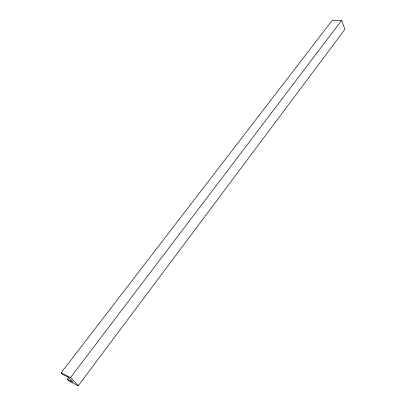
<?xml version="1.0" encoding="UTF-8"?>
<svg xmlns="http://www.w3.org/2000/svg" width="406" height="406" viewBox="0 0 406 406"><rect width="100%" height="100%" fill="white"/><g stroke="black" fill="none" stroke-linecap="round" stroke-linejoin="round"><path stroke-width="0.61" d="M67.335 379.356L68.863 380.965L78.292 385.7L344.867 29.394L341.685 20.31L332.281 20.3L61.133 372.84L62.697 374.484L68.33 377.286L72.963 382.178L67.335 379.356L68.868 377.336M61.133 372.84L70.573 377.529L341.685 20.31M70.573 377.529L78.292 385.7"/></g></svg>
